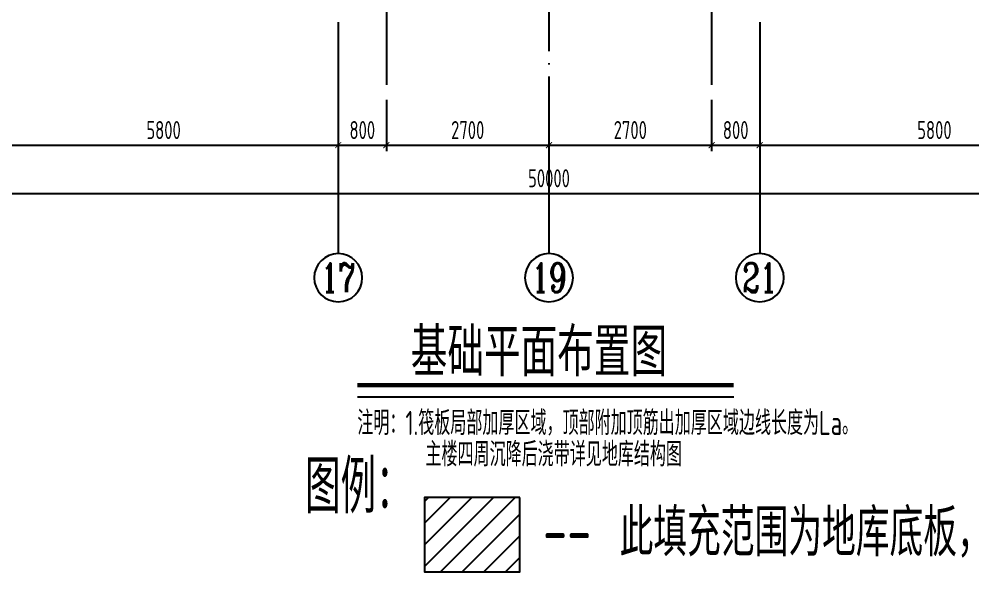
# Model space of a CAD drawing. Extents: x -812054 to 22247, y -644080 to 1003627.
# Drawn here: x -550780 to -534956, y -163853 to -154679 of the extents above; entities that cross this region are included whole.
import ezdxf
from ezdxf.enums import TextEntityAlignment as Align

# ---------------------------------------------------------------- set-up
doc = ezdxf.new("R2010")
doc.units = 0
doc.header["$LTSCALE"] = 1000
doc.linetypes.add('DOTE', pattern=[2.42, 2, -0.2, 0.02, -0.2])
doc.layers.get('0').update_dxf_attribs({"linetype": 'CONTINUOUS'})
doc.layers.get('DEFPOINTS').update_dxf_attribs({"linetype": 'CONTINUOUS'})
for name, color, linetype in [('A-AXIS', 1, 'CONTINUOUS'), ('A-DOTE', 10, 'DOTE'), ('AXIS_NUM', 7, 'CONTINUOUS'), ('PUB_TEXT', 2, 'CONTINUOUS'), ('S-SLAB-TEXT', 7, 'CONTINUOUS'), ('S-S说明文字', 7, 'CONTINUOUS'), ('S-Y一般标注', 3, 'CONTINUOUS'), ('S-降板填充', 75, 'CONTINUOUS'), ('TEXT', 2, 'CONTINUOUS'), ('txt', 7, 'CONTINUOUS')]:
    doc.layers.add(name, color=color, linetype=linetype)
doc.styles.add('TSSD_Axis', font='complex.shx', dxfattribs={"width": 0.7, "bigfont": 'hztxt.shx'})
doc.styles.add('TSSD_DIMENSION', font='Tssdeng.shx', dxfattribs={"width": 0.7, "bigfont": 'tssdchn.shx'})
doc.styles.add('TSSD_REIN', font='tssdeng.shx', dxfattribs={"width": 0.7, "height": 300, "bigfont": 'tssdchn.shx'})
doc.dimstyles.new('TSSD_100_100', dxfattribs={"dimtxt": 300, "dimasz": 100, "dimexe": 100, "dimexo": 250, "dimgap": 100, "dimtad": 1, "dimdec": 0, "dimzin": 0, "dimdsep": 46, "dimtxsty": 'TSSD_DIMENSION', "dimblk": 'ARCHTICK', "dimcen": 0, "dimdle": 100, "dimclrt": 7, "dimadec": 0, "dimazin": 0, "dimtfac": 1, "dimtdec": 0, "dimtix": 1, "dimtmove": 2, "dimatfit": 3, "dimldrblk": 'ARCHTICK', "dimfxl": 1, "dimtolj": 1, "dimtzin": 0, "dimarcsym": 0})

# ---------------------------------------------------------------- blocks, each defined once
blk = doc.blocks.new('_ArchTick')
at = {"color": 0, "linetype": 'ByBlock', "const_width": 0.15}
blk.add_lwpolyline([(-0.5, -0.5), (0.5, 0.5)], dxfattribs=at)
blk = doc.blocks.new('*D551')
at = {"layer": 'DEFPOINTS', "color": 0, "transparency": 16777216}
for p in [(-77363, 249851), (-71563, 249851), (-71563, 248851)]:
    blk.add_point(p, dxfattribs=at)
at = {"layer": 'S-Y一般标注', "color": 0, "lineweight": -2, "transparency": 16777216}
for p, q in [((-77363, 249601), (-77363, 248751)), ((-71563, 249601), (-71563, 248751)), ((-77463, 248851), (-71463, 248851))]:
    blk.add_line(p, q, dxfattribs=at)
at = {"layer": 'S-Y一般标注', "color": 0, "lineweight": -2, "transparency": 16777216, "xscale": 100, "yscale": 100, "zscale": 100, "rotation": 180}
blk.add_blockref('_ArchTick', (-77363, 248851), dxfattribs=at)
at = {"layer": 'S-Y一般标注', "color": 0, "lineweight": -2, "transparency": 16777216, "xscale": 100, "yscale": 100, "zscale": 100}
blk.add_blockref('_ArchTick', (-71563, 248851), dxfattribs=at)
at = {"layer": 'S-Y一般标注', "color": 7, "transparency": 16777216, "insert": (-74463, 249101), "char_height": 300, "attachment_point": 5, "style": 'TSSD_DIMENSION'}
blk.add_mtext('\\A1;5800', dxfattribs=at)
blk = doc.blocks.new('ts_axno')
at = {"color": 0, "linetype": 'ByBlock', "lineweight": -2}
blk.add_circle((0, 0), 0.5, dxfattribs=at)
at = {"color": 0, "linetype": 'ByBlock', "lineweight": -2, "style": 'TSSD_Axis', "width": 0.7}
blk.add_attdef('A', text='', height=0.6, dxfattribs=at).set_placement((0, 0), align=Align.MIDDLE_CENTER)
blk = doc.blocks.new('*D552')
at = {"layer": 'DEFPOINTS', "color": 0, "transparency": 16777216}
for p in [(-71563, 249851), (-70763, 249851), (-70763, 248851)]:
    blk.add_point(p, dxfattribs=at)
at = {"layer": 'S-Y一般标注', "color": 0, "lineweight": -2, "transparency": 16777216}
for p, q in [((-71563, 249601), (-71563, 248751)), ((-70763, 249601), (-70763, 248751)), ((-71663, 248851), (-70663, 248851))]:
    blk.add_line(p, q, dxfattribs=at)
at = {"layer": 'S-Y一般标注', "color": 0, "lineweight": -2, "transparency": 16777216, "xscale": 100, "yscale": 100, "zscale": 100, "rotation": 180}
blk.add_blockref('_ArchTick', (-71563, 248851), dxfattribs=at)
at = {"layer": 'S-Y一般标注', "color": 0, "lineweight": -2, "transparency": 16777216, "xscale": 100, "yscale": 100, "zscale": 100}
blk.add_blockref('_ArchTick', (-70763, 248851), dxfattribs=at)
at = {"layer": 'S-Y一般标注', "color": 7, "transparency": 16777216, "insert": (-71163, 249101), "char_height": 300, "attachment_point": 5, "style": 'TSSD_DIMENSION'}
blk.add_mtext('\\A1;800', dxfattribs=at)
blk = doc.blocks.new('*D553')
at = {"layer": 'DEFPOINTS', "color": 0, "transparency": 16777216}
for p in [(-70763, 249851), (-68063, 249851), (-68063, 248851)]:
    blk.add_point(p, dxfattribs=at)
at = {"layer": 'S-Y一般标注', "color": 0, "lineweight": -2, "transparency": 16777216}
for p, q in [((-70763, 249601), (-70763, 248751)), ((-68063, 249601), (-68063, 248751)), ((-70863, 248851), (-67963, 248851))]:
    blk.add_line(p, q, dxfattribs=at)
at = {"layer": 'S-Y一般标注', "color": 0, "lineweight": -2, "transparency": 16777216, "xscale": 100, "yscale": 100, "zscale": 100, "rotation": 180}
blk.add_blockref('_ArchTick', (-70763, 248851), dxfattribs=at)
at = {"layer": 'S-Y一般标注', "color": 0, "lineweight": -2, "transparency": 16777216, "xscale": 100, "yscale": 100, "zscale": 100}
blk.add_blockref('_ArchTick', (-68063, 248851), dxfattribs=at)
at = {"layer": 'S-Y一般标注', "color": 7, "transparency": 16777216, "insert": (-69413, 249101), "char_height": 300, "attachment_point": 5, "style": 'TSSD_DIMENSION'}
blk.add_mtext('\\A1;2700', dxfattribs=at)
blk = doc.blocks.new('*D554')
at = {"layer": 'DEFPOINTS', "color": 0, "transparency": 16777216}
for p in [(-65363, 249851), (-64563, 249851), (-64563, 248851)]:
    blk.add_point(p, dxfattribs=at)
at = {"layer": 'S-Y一般标注', "color": 0, "lineweight": -2, "transparency": 16777216}
for p, q in [((-65363, 249601), (-65363, 248751)), ((-64563, 249601), (-64563, 248751)), ((-65463, 248851), (-64463, 248851))]:
    blk.add_line(p, q, dxfattribs=at)
at = {"layer": 'S-Y一般标注', "color": 0, "lineweight": -2, "transparency": 16777216, "xscale": 100, "yscale": 100, "zscale": 100, "rotation": 180}
blk.add_blockref('_ArchTick', (-65363, 248851), dxfattribs=at)
at = {"layer": 'S-Y一般标注', "color": 0, "lineweight": -2, "transparency": 16777216, "xscale": 100, "yscale": 100, "zscale": 100}
blk.add_blockref('_ArchTick', (-64563, 248851), dxfattribs=at)
at = {"layer": 'S-Y一般标注', "color": 7, "transparency": 16777216, "insert": (-64963, 249101), "char_height": 300, "attachment_point": 5, "style": 'TSSD_DIMENSION'}
blk.add_mtext('\\A1;800', dxfattribs=at)
blk = doc.blocks.new('*D555')
at = {"layer": 'DEFPOINTS', "color": 0, "transparency": 16777216}
for p in [(-64563, 249851), (-58763, 249851), (-58763, 248851)]:
    blk.add_point(p, dxfattribs=at)
at = {"layer": 'S-Y一般标注', "color": 0, "lineweight": -2, "transparency": 16777216}
for p, q in [((-64563, 249601), (-64563, 248751)), ((-58763, 249601), (-58763, 248751)), ((-64663, 248851), (-58663, 248851))]:
    blk.add_line(p, q, dxfattribs=at)
at = {"layer": 'S-Y一般标注', "color": 0, "lineweight": -2, "transparency": 16777216, "xscale": 100, "yscale": 100, "zscale": 100, "rotation": 180}
blk.add_blockref('_ArchTick', (-64563, 248851), dxfattribs=at)
at = {"layer": 'S-Y一般标注', "color": 0, "lineweight": -2, "transparency": 16777216, "xscale": 100, "yscale": 100, "zscale": 100}
blk.add_blockref('_ArchTick', (-58763, 248851), dxfattribs=at)
at = {"layer": 'S-Y一般标注', "color": 7, "transparency": 16777216, "insert": (-61663, 249101), "char_height": 300, "attachment_point": 5, "style": 'TSSD_DIMENSION'}
blk.add_mtext('\\A1;5800', dxfattribs=at)
blk = doc.blocks.new('*D560')
at = {"layer": 'DEFPOINTS', "color": 0, "transparency": 16777216}
for p in [(-93063, 249851), (-43063, 249851), (-43063, 248051)]:
    blk.add_point(p, dxfattribs=at)
at = {"layer": 'S-Y一般标注', "color": 0, "lineweight": -2, "transparency": 16777216}
for p, q in [((-93063, 249601), (-93063, 247951)), ((-43063, 249601), (-43063, 247951)), ((-93163, 248051), (-42963, 248051))]:
    blk.add_line(p, q, dxfattribs=at)
at = {"layer": 'S-Y一般标注', "color": 0, "lineweight": -2, "transparency": 16777216, "xscale": 100, "yscale": 100, "zscale": 100, "rotation": 180}
blk.add_blockref('_ArchTick', (-93063, 248051), dxfattribs=at)
at = {"layer": 'S-Y一般标注', "color": 0, "lineweight": -2, "transparency": 16777216, "xscale": 100, "yscale": 100, "zscale": 100}
blk.add_blockref('_ArchTick', (-43063, 248051), dxfattribs=at)
at = {"layer": 'S-Y一般标注', "color": 7, "transparency": 16777216, "insert": (-68063, 248301), "char_height": 300, "attachment_point": 5, "style": 'TSSD_DIMENSION'}
blk.add_mtext('\\A1;50000', dxfattribs=at)
blk = doc.blocks.new('*D563')
at = {"layer": 'DEFPOINTS', "color": 0, "transparency": 16777216}
for p in [(-68063, 249851), (-65363, 249851), (-65363, 248851)]:
    blk.add_point(p, dxfattribs=at)
at = {"layer": 'S-Y一般标注', "color": 0, "lineweight": -2, "transparency": 16777216}
for p, q in [((-68063, 249601), (-68063, 248751)), ((-65363, 249601), (-65363, 248751)), ((-68163, 248851), (-65263, 248851))]:
    blk.add_line(p, q, dxfattribs=at)
at = {"layer": 'S-Y一般标注', "color": 0, "lineweight": -2, "transparency": 16777216, "xscale": 100, "yscale": 100, "zscale": 100, "rotation": 180}
blk.add_blockref('_ArchTick', (-68063, 248851), dxfattribs=at)
at = {"layer": 'S-Y一般标注', "color": 0, "lineweight": -2, "transparency": 16777216, "xscale": 100, "yscale": 100, "zscale": 100}
blk.add_blockref('_ArchTick', (-65363, 248851), dxfattribs=at)
at = {"layer": 'S-Y一般标注', "color": 7, "transparency": 16777216, "insert": (-66713, 249101), "char_height": 300, "attachment_point": 5, "style": 'TSSD_DIMENSION'}
blk.add_mtext('\\A1;2700', dxfattribs=at)
blk = doc.blocks.new('20210826.15192166')
at = {"layer": 'A-AXIS'}
for p, q in [((112217.3, -205144.4), (112217.3, -207944.4)), ((115717.3, -205144.4), (115717.3, -207944.4)), ((119217.3, -205144.4), (119217.3, -207944.4))]:
    blk.add_line(p, q, dxfattribs=at)
at = {"layer": 'A-DOTE'}
for p, q in [((115717.3, -185644.4), (115717.3, -205144.4)), ((112217.3, -196844.4), (112217.3, -205144.4)), ((119217.3, -196844.4), (119217.3, -205144.4)), ((113017.3, -201344.4), (113017.3, -205144.4)), ((118417.3, -201344.4), (118417.3, -205144.4))]:
    blk.add_line(p, q, dxfattribs=at)
at = {"layer": 'A-AXIS'}
ref = blk.add_blockref('ts_axno', (112217.3, -208344.4), dxfattribs=dict(at, xscale=-800, yscale=800, zscale=800, rotation=180))
ref.add_attrib('10', '17', dxfattribs={"layer": 'AXIS_NUM', "height": 480, "style": 'TSSD_Axis', "width": 0.7}).set_placement((112217.3, -208344.4), align=Align.MIDDLE_CENTER)
ref = blk.add_blockref('ts_axno', (115717.3, -208344.4), dxfattribs=dict(at, xscale=-800, yscale=800, zscale=800, rotation=180))
ref.add_attrib('13', '19', dxfattribs={"layer": 'AXIS_NUM', "height": 480, "style": 'TSSD_Axis', "width": 0.7}).set_placement((115717.3, -208344.4), align=Align.MIDDLE_CENTER)
ref = blk.add_blockref('ts_axno', (119217.3, -208344.4), dxfattribs=dict(at, xscale=-800, yscale=800, zscale=800, rotation=180))
ref.add_attrib('13', '21', dxfattribs={"layer": 'AXIS_NUM', "height": 480, "style": 'TSSD_Axis', "width": 0.7}).set_placement((119217.3, -208344.4), align=Align.MIDDLE_CENTER)
at = {"layer": 'S-Y一般标注'}
for base, p1, p2, picture, middle in [((140717.3, -206944.4), (90717.3, -205144.4), (140717.3, -205144.4), '*D560', (115717.3, -206694.4)), ((112217.3, -206144.4), (106417.3, -205144.4), (112217.3, -205144.4), '*D551', (109317.3, -205894.4)), ((113017.3, -206144.4), (112217.3, -205144.4), (113017.3, -205144.4), '*D552', (112617.3, -205894.4)), ((115717.3, -206144.4), (113017.3, -205144.4), (115717.3, -205144.4), '*D553', (114367.3, -205894.4)), ((118417.3, -206144.4), (115717.3, -205144.4), (118417.3, -205144.4), '*D563', (117067.3, -205894.4)), ((119217.3, -206144.4), (118417.3, -205144.4), (119217.3, -205144.4), '*D554', (118817.3, -205894.4)), ((125017.3, -206144.4), (119217.3, -205144.4), (125017.3, -205144.4), '*D555', (122117.3, -205894.4))]:
    dim = blk.add_linear_dim(base=base, p1=p1, p2=p2, dimstyle='TSSD_100_100', dxfattribs=at)
    dim.commit()
    dim.dimension.update_dxf_attribs({"geometry": picture, "text_midpoint": middle, "insert": (183780.4, -454995.1)})

msp = doc.modelspace()

# ---------------------------------------------------------------- hatches: boundary and pattern name
at = {"layer": 'S-降板填充'}
h = msp.add_hatch(dxfattribs=at)
h.set_pattern_fill('ANSI31', color=256, scale=80, style=0)
h.set_pattern_definition([(45, (-3663875.69, -676801.88), (-179.605122, 179.605122), [])])
h.paths.add_polyline_path([(-542462.19, -162617.67), (-544049.1, -162617.67), (-544049.1, -163853.31), (-542462.19, -163853.31)])

# ---------------------------------------------------------------- linework, layer by layer
at = {"layer": 'S-S说明文字'}
msp.add_line((-545162.01, -160950.12), (-538911.66, -160950.12), dxfattribs=at)
at = {"layer": 'S-S说明文字', "const_width": 75}
msp.add_lwpolyline([(-545162.01, -160754.23), (-538911.66, -160754.23)], dxfattribs=at)
at = {"layer": 'TEXT', "color": 96, "elevation": 0}
msp.add_lwpolyline([(-542462.19, -162617.67), (-544049.1, -162617.67), (-544049.1, -163853.31), (-542462.19, -163853.31), (-542462.19, -162617.67)], dxfattribs=at)

# ---------------------------------------------------------------- block references
at = {"layer": 'A-DOTE'}
msp.add_blockref('20210826.15192166', (-657697.05, 49373.57), dxfattribs=at)

# ---------------------------------------------------------------- texts
at = {"layer": 'PUB_TEXT', "color": 7, "style": 'TSSD_DIMENSION', "width": 0.7}
for s, p in [('注明：1.筏板局部加厚区域，顶部附加顶筋出加厚区域边线长度为La。', (-545161.99, -161581.22)), ('主楼四周沉降后浇带详见地库结构图', (-544031.01, -162101.97, -634.3))]:
    msp.add_text(s, height=400.3736, dxfattribs=at).set_placement(p)
at = {"layer": 'S-SLAB-TEXT', "color": 96, "style": 'TSSD_REIN', "width": 0.75}
msp.add_text('此填充范围为地库底板，', height=786.432, dxfattribs=at).set_placement((-540807.09, -163593.22, -811.91))
at = {"layer": 'S-S说明文字', "color": 7, "style": 'TSSD_REIN', "width": 0.8}
msp.add_text('基础平面布置图', height=800, dxfattribs=at).set_placement((-544274.72, -160606.98))
at = {"layer": 'txt', "color": 96, "style": 'TSSD_REIN', "width": 0.7}
for s, p in [('图例：', (-546028.65, -162880.26, 0)), ('--', (-542080.18, -163601.33, 0))]:
    msp.add_text(s, height=884.736, dxfattribs=at).set_placement(p)

doc.saveas('drawing.dxf')
